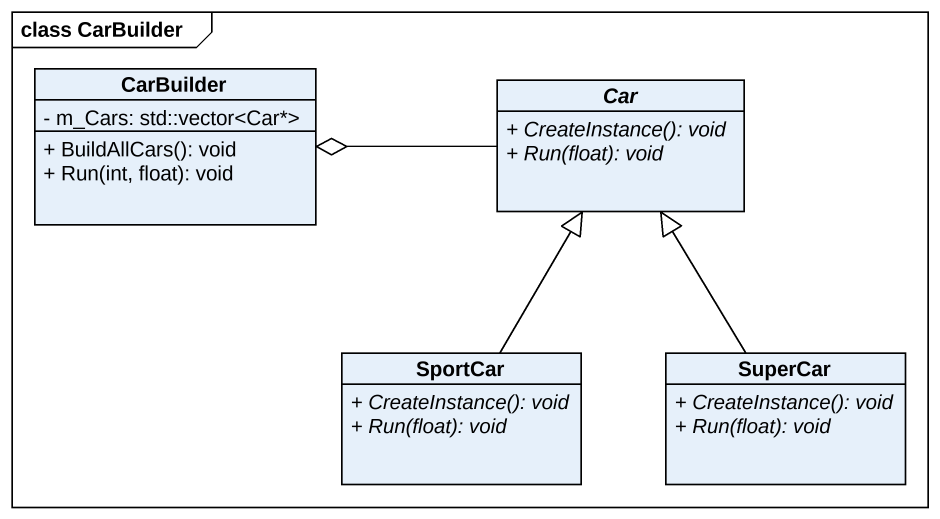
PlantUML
@startuml
mainframe class CarBuilder
hide circle
hide empty members
skinparam classAttributeIconSize 0
class CarBuilder {
  - m_Cars: std::vector<Car*>
  + BuildAllCars(): void
  + Run(int, float): void
}
abstract class Car {
  {abstract} + CreateInstance(): void
  {abstract} + Run(float): void
}
class SportCar {
  {abstract} + CreateInstance(): void
  {abstract} + Run(float): void
}
class SuperCar {
  {abstract} + CreateInstance(): void
  {abstract} + Run(float): void
}
Car -left-o CarBuilder
SportCar -up-|> Car
SuperCar -up-|> Car
@enduml
